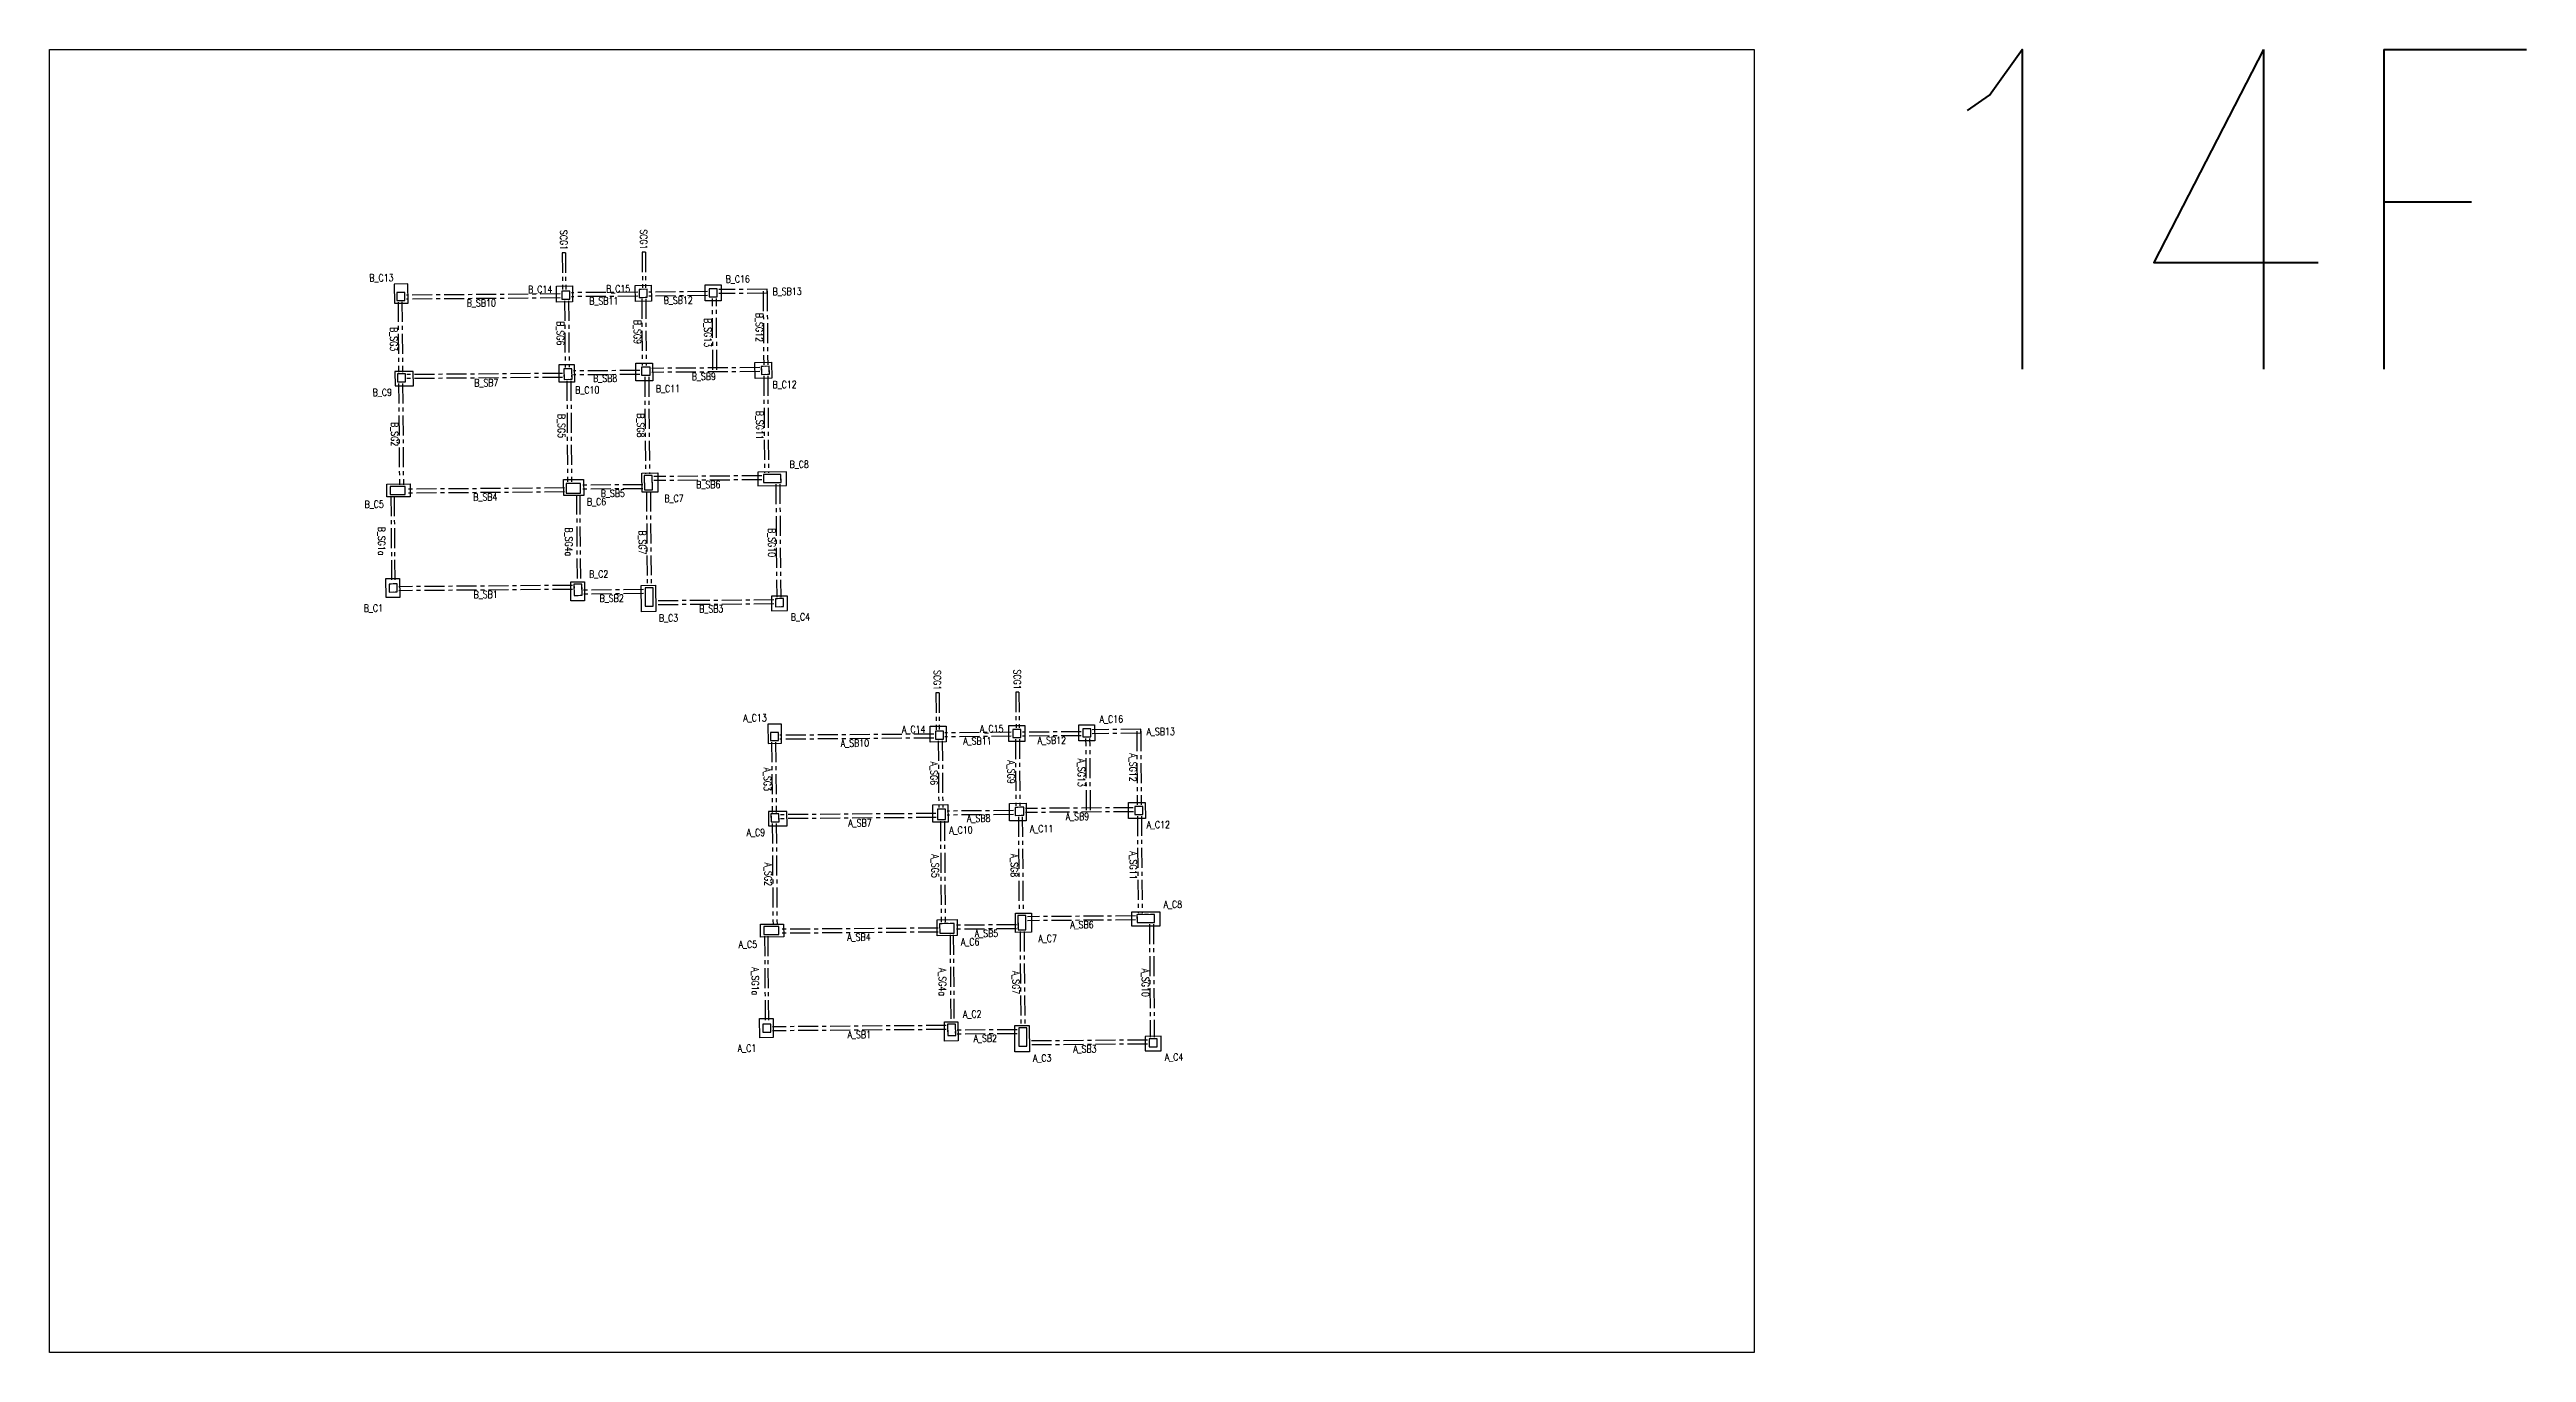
# Model space of a CAD drawing. Header units: millimetres. Extents: x 39613 to 69886, y 27475 to 191272.
# Drawn here: x 50002 to 65498, y 146495 to 154650 of the extents above; entities that cross this region are included whole.
import ezdxf
from ezdxf.enums import TextEntityAlignment as Align

# ---------------------------------------------------------------- set-up
doc = ezdxf.new("R2010")
doc.units = ezdxf.units.MM
doc.header["$LTSCALE"] = 100
doc.header["$MEASUREMENT"] = 0
doc.linetypes.add('CENTER', pattern=[2, 1.25, -0.25, 0.25, -0.25])
doc.linetypes.add('HIDDEN', pattern=[0.375, 0.25, -0.125])
for name, color, linetype in [('TC-COLUMN', 1, 'Continuous'), ('TC-TB', 2, 'Continuous'), ('TC-TC', 4, 'Continuous'), ('TC-虛鋼柱', 4, 'HIDDEN'), ('TC-鋼柱', 11, 'Continuous'), ('TC-鋼粱', 183, 'CENTER')]:
    doc.layers.add(name, color=color, linetype=linetype)
doc.styles.get("Standard").update_dxf_attribs({"font": 'txt.shx', "width": 0.8, "bigfont": 'ae.shx'})

msp = doc.modelspace()

# ---------------------------------------------------------------- linework, layer by layer
at = {"layer": 'Defpoints'}
msp.add_lwpolyline([(60666.19, 154650.34), (60666.19, 146494.97), (50001.56, 146494.97), (50001.56, 154650.34)], close=True, dxfattribs=at)
at = {"layer": 'TC-COLUMN'}
for points in [[(52244.19, 153062.87), (52243.27, 153182.87), (52158.27, 153182.22), (52159.19, 153062.22)], [(53273.23, 153170.78), (53274, 153070.78), (53174, 153070.01), (53173.23, 153170.01)], [(53665.78, 153173.79), (53765.77, 153174.56), (53766.54, 153074.56), (53666.54, 153073.8)], [(54102.65, 153177.15), (54202.65, 153177.92), (54203.42, 153077.92), (54103.42, 153077.15)], [(53285.41, 152568.85), (53190.41, 152568.12), (53189.57, 152678.12), (53284.57, 152678.85)], [(53775.19, 152577.12), (53670.19, 152576.31), (53669.35, 152686.31), (53774.35, 152687.11)], [(54414.36, 152691.81), (54519.35, 152692.61), (54520.12, 152592.62), (54415.12, 152591.81)], [(52163.17, 152545.05), (52278.16, 152545.93), (52277.47, 152635.93), (52162.47, 152635.05)], [(52111.78, 151929.82), (52256.78, 151930.93), (52257.39, 151850.94), (52112.4, 151849.82)], [(53217.6, 151958.31), (53342.59, 151959.27), (53343.36, 151859.28), (53218.37, 151858.32)], [(53807.3, 151999.84), (53808.22, 151879.85), (53708.22, 151879.08), (53707.3, 151999.08)], [(54432.28, 152004.63), (54432.93, 151919.64), (54612.92, 151921.03), (54612.27, 152006.02)], [(52192.23, 151220.36), (52107.24, 151219.7), (52106.32, 151339.7), (52191.31, 151340.35)], [(53348.43, 151199.3), (53263.43, 151198.64), (53262.51, 151318.64), (53347.51, 151319.29)], [(53702.83, 151296.22), (53792.83, 151296.91), (53794.1, 151131.91), (53704.1, 151131.22)], [(54618.93, 151138.55), (54618.24, 151228.55), (54518.25, 151227.78), (54518.94, 151137.78)], [(54581.62, 150308.24), (54580.7, 150428.24), (54495.7, 150427.59), (54496.62, 150307.59)], [(55610.66, 150416.15), (55611.43, 150316.15), (55511.43, 150315.38), (55510.66, 150415.38)], [(56003.21, 150419.16), (56103.2, 150419.93), (56103.97, 150319.93), (56003.97, 150319.17)], [(56440.08, 150422.52), (56540.08, 150423.29), (56540.85, 150323.29), (56440.85, 150322.52)], [(54500.6, 149790.42), (54615.59, 149791.3), (54614.9, 149881.3), (54499.91, 149880.41)], [(55622.84, 149814.22), (55527.84, 149813.49), (55527, 149923.49), (55622, 149924.22)], [(56112.62, 149822.49), (56007.62, 149821.68), (56006.78, 149931.68), (56111.78, 149932.48)], [(56751.79, 149937.18), (56856.78, 149937.98), (56857.55, 149837.99), (56752.56, 149837.18)], [(56144.73, 149245.21), (56145.65, 149125.22), (56045.65, 149124.45), (56044.73, 149244.45)], [(56769.71, 149250), (56770.36, 149165.01), (56950.35, 149166.4), (56949.7, 149251.39)], [(54449.21, 149175.19), (54594.21, 149176.3), (54594.82, 149096.31), (54449.83, 149095.19)], [(55555.03, 149203.68), (55680.02, 149204.64), (55680.79, 149104.65), (55555.8, 149103.69)], [(54529.67, 148465.73), (54444.67, 148465.07), (54443.75, 148585.07), (54528.74, 148585.72)], [(55685.86, 148444.67), (55600.86, 148444.01), (55599.94, 148564.01), (55684.94, 148564.66)], [(56040.26, 148541.59), (56130.26, 148542.28), (56131.53, 148377.28), (56041.53, 148376.59)], [(56956.36, 148383.92), (56955.67, 148473.92), (56855.68, 148473.15), (56856.37, 148383.15)]]:
    msp.add_lwpolyline(points, close=True, dxfattribs=at)
at = {"layer": 'TC-虛鋼柱'}
for points in [[(52174.06, 153079.83), (52224.06, 153080.22), (52223.67, 153130.22), (52173.68, 153129.83)], [(53206.36, 153087.76), (53256.36, 153088.15), (53255.98, 153138.14), (53205.98, 153137.76)], [(53691.35, 153098.99), (53741.35, 153099.37), (53740.97, 153149.37), (53690.97, 153148.99)], [(54128.23, 153102.34), (54178.23, 153102.73), (54177.84, 153152.72), (54127.85, 153152.34)], [(53220.28, 152585.85), (53270.28, 152586.24), (53269.78, 152651.24), (53219.78, 152650.85)], [(53704.92, 152611.58), (53759.92, 152612), (53759.54, 152662), (53704.54, 152661.58)], [(54454.93, 152617.12), (54504.93, 152617.5), (54504.55, 152667.5), (54454.55, 152667.11)], [(52177.97, 152570.16), (52227.97, 152570.55), (52227.59, 152620.54), (52177.59, 152620.16)], [(52132.28, 151864.98), (52227.28, 151865.71), (52226.9, 151915.71), (52131.9, 151914.98)], [(53233.25, 151873.43), (53323.25, 151874.12), (53322.79, 151934.12), (53232.79, 151933.43)], [(53723.1, 151894.2), (53773.1, 151894.58), (53772.41, 151984.58), (53722.41, 151984.19)], [(54577.77, 151940.75), (54577.39, 151990.75), (54467.39, 151989.9), (54467.78, 151939.9)], [(52126.97, 151254.86), (52176.97, 151255.24), (52176.58, 151305.24), (52126.58, 151304.85)], [(53283.16, 151233.8), (53333.16, 151234.18), (53332.62, 151304.18), (53282.63, 151303.79)], [(53728.83, 151166.4), (53778.83, 151166.79), (53777.95, 151281.78), (53727.95, 151281.4)], [(54543.74, 151162.98), (54593.74, 151163.36), (54593.36, 151213.36), (54543.36, 151212.97)], [(54511.49, 150325.2), (54561.49, 150325.59), (54561.1, 150375.59), (54511.11, 150375.2)], [(55543.79, 150333.13), (55593.79, 150333.52), (55593.41, 150383.51), (55543.41, 150383.13)], [(56028.78, 150344.36), (56078.78, 150344.74), (56078.4, 150394.74), (56028.4, 150394.36)], [(56465.66, 150347.71), (56515.66, 150348.1), (56515.27, 150398.09), (56465.28, 150397.71)], [(54515.4, 149815.53), (54565.4, 149815.92), (54565.02, 149865.91), (54515.02, 149865.53)], [(55557.71, 149831.22), (55607.71, 149831.61), (55607.21, 149896.61), (55557.21, 149896.22)], [(56042.35, 149856.95), (56097.35, 149857.37), (56096.97, 149907.37), (56041.97, 149906.95)], [(56792.36, 149862.49), (56842.36, 149862.87), (56841.98, 149912.87), (56791.98, 149912.48)], [(56060.54, 149139.56), (56110.53, 149139.95), (56109.84, 149229.95), (56059.84, 149229.56)], [(56915.2, 149186.12), (56914.82, 149236.12), (56804.82, 149235.27), (56805.21, 149185.27)], [(54469.71, 149110.35), (54564.71, 149111.08), (54564.33, 149161.07), (54469.33, 149160.35)], [(55570.68, 149118.8), (55660.68, 149119.49), (55660.22, 149179.49), (55570.22, 149178.8)], [(54464.4, 148500.23), (54514.4, 148500.61), (54514.01, 148550.61), (54464.01, 148550.22)], [(55620.59, 148479.17), (55670.59, 148479.55), (55670.05, 148549.55), (55620.06, 148549.16)], [(56066.26, 148411.77), (56116.26, 148412.16), (56115.38, 148527.15), (56065.38, 148526.77)], [(56881.17, 148408.35), (56931.17, 148408.73), (56930.79, 148458.73), (56880.79, 148458.34)]]:
    msp.add_lwpolyline(points, close=True, dxfattribs=at)
at = {"layer": 'TC-鋼柱'}
for points in [[(52174.06, 153079.83), (52224.06, 153080.22), (52223.67, 153130.22), (52173.68, 153129.83)], [(53206.36, 153087.76), (53256.36, 153088.15), (53255.98, 153138.14), (53205.98, 153137.76)], [(53691.35, 153098.99), (53741.35, 153099.37), (53740.97, 153149.37), (53690.97, 153148.99)], [(54128.23, 153102.34), (54178.23, 153102.73), (54177.84, 153152.72), (54127.85, 153152.34)], [(53220.28, 152585.85), (53270.28, 152586.24), (53269.78, 152651.24), (53219.78, 152650.85)], [(53704.92, 152611.58), (53759.92, 152612), (53759.54, 152662), (53704.54, 152661.58)], [(54454.93, 152617.12), (54504.93, 152617.5), (54504.55, 152667.5), (54454.55, 152667.11)], [(52177.97, 152570.16), (52227.97, 152570.55), (52227.59, 152620.54), (52177.59, 152620.16)], [(52132.28, 151864.98), (52227.28, 151865.71), (52226.9, 151915.71), (52131.9, 151914.98)], [(53233.25, 151873.43), (53323.25, 151874.12), (53322.79, 151934.12), (53232.79, 151933.43)], [(53723.1, 151894.2), (53773.1, 151894.58), (53772.41, 151984.58), (53722.41, 151984.19)], [(54577.77, 151940.75), (54577.39, 151990.75), (54467.39, 151989.9), (54467.78, 151939.9)], [(52126.97, 151254.86), (52176.97, 151255.24), (52176.58, 151305.24), (52126.58, 151304.85)], [(53283.16, 151233.8), (53333.16, 151234.18), (53332.62, 151304.18), (53282.63, 151303.79)], [(53728.83, 151166.4), (53778.83, 151166.79), (53777.95, 151281.78), (53727.95, 151281.4)], [(54543.74, 151162.98), (54593.74, 151163.36), (54593.36, 151213.36), (54543.36, 151212.97)], [(54511.49, 150325.2), (54561.49, 150325.59), (54561.1, 150375.59), (54511.11, 150375.2)], [(55543.79, 150333.13), (55593.79, 150333.52), (55593.41, 150383.51), (55543.41, 150383.13)], [(56028.78, 150344.36), (56078.78, 150344.74), (56078.4, 150394.74), (56028.4, 150394.36)], [(56465.66, 150347.71), (56515.66, 150348.1), (56515.27, 150398.09), (56465.28, 150397.71)], [(54515.4, 149815.53), (54565.4, 149815.92), (54565.02, 149865.91), (54515.02, 149865.53)], [(55557.71, 149831.22), (55607.71, 149831.61), (55607.21, 149896.61), (55557.21, 149896.22)], [(56042.35, 149856.95), (56097.35, 149857.37), (56096.97, 149907.37), (56041.97, 149906.95)], [(56792.36, 149862.49), (56842.36, 149862.87), (56841.98, 149912.87), (56791.98, 149912.48)], [(56060.54, 149139.56), (56110.53, 149139.95), (56109.84, 149229.95), (56059.84, 149229.56)], [(56915.2, 149186.12), (56914.82, 149236.12), (56804.82, 149235.27), (56805.21, 149185.27)], [(54469.71, 149110.35), (54564.71, 149111.08), (54564.33, 149161.07), (54469.33, 149160.35)], [(55570.68, 149118.8), (55660.68, 149119.49), (55660.22, 149179.49), (55570.22, 149178.8)], [(54464.4, 148500.23), (54514.4, 148500.61), (54514.01, 148550.61), (54464.01, 148550.22)], [(55620.59, 148479.17), (55670.59, 148479.55), (55670.05, 148549.55), (55620.06, 148549.16)], [(56066.26, 148411.77), (56116.26, 148412.16), (56115.38, 148527.15), (56065.38, 148526.77)], [(56881.17, 148408.35), (56931.17, 148408.73), (56930.79, 148458.73), (56880.79, 148458.34)]]:
    msp.add_lwpolyline(points, close=True, dxfattribs=at)
at = {"layer": 'TC-鋼粱'}
for p, q in [((53229.13, 153377.96), (53209.14, 153377.81)), ((53209.14, 153377.81), (53210.9, 153147.8)), ((53229.13, 153377.96), (53230.9, 153147.95)), ((53729.18, 153381.8), (53709.18, 153381.65)), ((53709.18, 153381.65), (53710.89, 153159.14)), ((53729.18, 153381.8), (53730.89, 153159.29)), ((53196.11, 153120.18), (52233.81, 153112.79)), ((53681.1, 153131.41), (53266.05, 153128.22)), ((53681.29, 153106.41), (53266.25, 153103.22)), ((54117.98, 153134.76), (53751.1, 153131.95)), ((54118.17, 153109.76), (53751.29, 153106.95)), ((54490.84, 153150.13), (54187.88, 153147.8)), ((54491.03, 153125.13), (54188.07, 153122.8)), ((54465.94, 153137.44), (54469.47, 152677.23)), ((54491.03, 153125.13), (54490.84, 153150.13)), ((54490.94, 153137.63), (54494.47, 152677.42)), ((52181.64, 153069.89), (52185.01, 152630.22)), ((52206.64, 153070.08), (52210.01, 152630.41)), ((53196.31, 153095.18), (52234, 153087.79)), ((53223.91, 153077.9), (53227.12, 152660.91)), ((53248.91, 153078.09), (53252.12, 152661.1)), ((53706.43, 153089.1), (53709.63, 152671.61)), ((53731.43, 153089.29), (53734.63, 152671.81)), ((54151.74, 152644.79), (54148.31, 153092.5)), ((54176.74, 152644.98), (54173.31, 153092.69)), ((53694.69, 152641.5), (53279.88, 152638.31)), ((54444.61, 152659.54), (53769.6, 152654.35)), ((52185.55, 152560.22), (52190.43, 151925.43)), ((52210.55, 152560.41), (52215.42, 151925.62)), ((53209.99, 152623.09), (52237.63, 152615.62)), ((53210.18, 152598.09), (52237.82, 152590.62)), ((53237.85, 152575.99), (53242.71, 151943.51)), ((53262.85, 152576.18), (53267.71, 151943.7)), ((53694.89, 152616.5), (53280.07, 152613.31)), ((53725.17, 152601.73), (53729.84, 151994.25)), ((53750.17, 152601.92), (53754.84, 151994.44)), ((54444.8, 152634.54), (53769.79, 152629.35)), ((54470.01, 152607.23), (54474.67, 151999.96)), ((54495.01, 152607.42), (54499.67, 152000.15)), ((53223, 151905.85), (52237.03, 151898.28)), ((53223.19, 151880.86), (52237.22, 151873.28)), ((53298.32, 151863.93), (53302.55, 151313.95)), ((53318.32, 151864.09), (53322.55, 151314.1)), ((53712.86, 151926.62), (53332.87, 151923.7)), ((53713.05, 151901.62), (53333.06, 151898.7)), ((53735.82, 151884.16), (53740.37, 151291.49)), ((53760.82, 151884.35), (53765.37, 151291.69)), ((54457.45, 151982.33), (53782.47, 151977.14)), ((54457.64, 151957.33), (53782.66, 151952.14)), ((54545.35, 151930.5), (54550.78, 151223.03)), ((54570.35, 151930.69), (54575.78, 151223.22)), ((52137.36, 151855.02), (52141.51, 151314.97)), ((52157.36, 151855.17), (52161.51, 151315.12)), ((53272.68, 151296.22), (52186.72, 151287.88)), ((53272.88, 151271.22), (52186.91, 151262.88)), ((53718.04, 151269.64), (53342.91, 151266.76)), ((53718.23, 151244.64), (53343.1, 151241.76)), ((54533.42, 151205.09), (53788.58, 151199.37)), ((54533.61, 151180.09), (53788.77, 151174.37)), ((56066.61, 150627.17), (56046.61, 150627.02)), ((56046.61, 150627.02), (56048.32, 150404.51)), ((56066.61, 150627.17), (56068.32, 150404.66)), ((55566.57, 150623.33), (55546.57, 150623.18)), ((55546.57, 150623.18), (55548.33, 150393.17)), ((55566.57, 150623.33), (55568.33, 150393.32)), ((54519.07, 150315.26), (54522.44, 149875.59)), ((54544.07, 150315.45), (54547.44, 149875.78)), ((55533.54, 150365.55), (54571.24, 150358.16)), ((55533.74, 150340.55), (54571.43, 150333.16)), ((55561.34, 150323.27), (55564.55, 149906.28)), ((55586.34, 150323.46), (55589.55, 149906.47)), ((56018.53, 150376.78), (55603.48, 150373.59)), ((56018.72, 150351.78), (55603.68, 150348.59)), ((56043.86, 150334.47), (56047.06, 149916.98)), ((56068.86, 150334.66), (56072.06, 149917.18)), ((56455.41, 150380.13), (56088.53, 150377.32)), ((56455.6, 150355.13), (56088.72, 150352.32)), ((56489.17, 149890.16), (56485.74, 150337.87)), ((56514.17, 149890.35), (56510.74, 150338.06)), ((56828.27, 150395.5), (56525.31, 150393.17)), ((56828.46, 150370.5), (56525.5, 150368.17)), ((56803.37, 150382.81), (56806.9, 149922.6)), ((56828.46, 150370.5), (56828.27, 150395.5)), ((56828.37, 150383), (56831.9, 149922.79)), ((55547.42, 149868.46), (54575.06, 149860.99)), ((56032.12, 149886.87), (55617.31, 149883.68)), ((56032.32, 149861.87), (55617.5, 149858.68)), ((56782.04, 149904.91), (56107.03, 149899.72)), ((56782.23, 149879.91), (56107.22, 149874.72)), ((56807.44, 149852.6), (56812.1, 149245.33)), ((56832.44, 149852.79), (56837.1, 149245.52)), ((54522.98, 149805.59), (54527.86, 149170.8)), ((54547.98, 149805.78), (54552.85, 149170.99)), ((55547.61, 149843.46), (54575.25, 149835.99)), ((55575.28, 149821.36), (55580.14, 149188.88)), ((55600.28, 149821.55), (55605.14, 149189.07)), ((56062.6, 149847.1), (56067.27, 149239.62)), ((56087.6, 149847.29), (56092.27, 149239.81)), ((54474.79, 149100.39), (54478.94, 148560.34)), ((54494.79, 149100.54), (54498.94, 148560.49)), ((55560.43, 149151.22), (54574.46, 149143.65)), ((55560.62, 149126.23), (54574.65, 149118.65)), ((55635.76, 149109.3), (55639.98, 148559.32)), ((55655.75, 149109.46), (55659.98, 148559.47)), ((56050.29, 149171.99), (55670.3, 149169.07)), ((56050.48, 149146.99), (55670.49, 149144.07)), ((56073.25, 149129.53), (56077.8, 148536.86)), ((56098.25, 149129.72), (56102.8, 148537.06)), ((56794.88, 149227.7), (56119.9, 149222.51)), ((56795.07, 149202.7), (56120.09, 149197.51)), ((56882.78, 149175.87), (56888.21, 148468.4)), ((56907.78, 149176.06), (56913.21, 148468.59)), ((55610.11, 148541.59), (54524.15, 148533.25)), ((55610.31, 148516.59), (54524.34, 148508.25)), ((56055.47, 148515.01), (55680.34, 148512.13)), ((56055.66, 148490.01), (55680.53, 148487.13)), ((56870.85, 148450.46), (56126.01, 148444.74)), ((56871.04, 148425.46), (56126.2, 148419.74))]:
    msp.add_line(p, q, dxfattribs=at)

# ---------------------------------------------------------------- texts
at = {"layer": 'Defpoints', "color": 2, "width": 0.8}
msp.add_text('14F', height=2000, rotation=360, dxfattribs=at).set_placement((61589.25, 154650.34), align=Align.TOP_LEFT)
at = {"layer": 'TC-TB', "width": 0.8}
for s, rotation, p in [('SCG1', 270.440027, (53218.52, 153457.88)), ('SCG1', 270.440027, (53718.57, 153461.72)), ('B_SB12', 0.440027, (53934.94, 153080.86)), ('B_SB13', 0.440027, (54615.98, 153136.09)), ('B_SB10', 0.440027, (52702.86, 153063.89)), ('B_SB11', 0.440027, (53468.98, 153077.28)), ('B_SG9', 270, (53680.39, 152882.65)), ('B_SG13', 270, (54119.95, 152878.41)), ('B_SG12', 270, (54442.67, 152910.99)), ('B_SG3', 270, (52155.92, 152837.34)), ('B_SG6', 270, (53197.98, 152874.19)), ('B_SB7', 0.440027, (52734.23, 152564.43)), ('B_SB8', 0.440027, (53477.65, 152592.47)), ('B_SB9', 0.440027, (54095, 152604.35)), ('B_SG5', 270, (53205.02, 152293.98)), ('B_SG8', 270, (53700, 152297.78)), ('B_SG11', 270, (54444.88, 152298.38)), ('B_SG2', 270, (52160.49, 152242.61)), ('B_SB4', 0.440027, (52727.92, 151849.55)), ('B_SB5', 0.440027, (53525.76, 151872.68)), ('B_SB6', 0.440027, (54122.86, 151927.25)), ('B_SG1a', 270, (52079.52, 151573.28)), ('B_SG4a', 270, (53250.59, 151568.56)), ('B_SG7', 270, (53710.77, 151565.12)), ('B_SG10', 270, (54520.66, 151564.05)), ('B_SB1', 0.440027, (52730.11, 151239.55)), ('B_SB2', 0.440027, (53518.38, 151215.6)), ('B_SB3', 0.440027, (54141.4, 151149.58)), ('SCG1', 270.440027, (55555.95, 150703.25)), ('SCG1', 270.440027, (56056, 150707.09)), ('A_SB10', 0.440027, (55040.29, 150309.26)), ('A_SB11', 0.440027, (55806.41, 150322.65)), ('A_SB12', 0.440027, (56272.37, 150326.23)), ('A_SB13', 0.440027, (56953.41, 150381.46)), ('A_SG6', 270, (55535.41, 150119.56)), ('A_SG9', 270, (56017.82, 150128.02)), ('A_SG13', 270, (56457.38, 150123.78)), ('A_SG12', 270, (56780.1, 150156.36)), ('A_SG3', 270, (54493.35, 150082.71)), ('A_SB8', 0.440027, (55815.08, 149837.84)), ('A_SB9', 0.440027, (56432.43, 149849.72)), ('A_SB7', 0.440027, (55071.66, 149809.8)), ('A_SG2', 270, (54497.92, 149487.98)), ('A_SG5', 270, (55542.45, 149539.35)), ('A_SG8', 270, (56037.44, 149543.15)), ('A_SG11', 270, (56782.31, 149543.75)), ('A_SB4', 0.440027, (55065.35, 149094.92)), ('A_SB5', 0.440027, (55863.19, 149118.05)), ('A_SB6', 0.440027, (56460.29, 149172.62)), ('A_SG1a', 270, (54416.95, 148818.65)), ('A_SG4a', 270, (55588.02, 148813.93)), ('A_SG7', 270, (56048.2, 148810.49)), ('A_SG10', 270, (56858.09, 148809.42)), ('A_SB1', 0.440027, (55067.54, 148484.92)), ('A_SB2', 0.440027, (55855.81, 148460.97)), ('A_SB3', 0.440027, (56478.83, 148394.95))]:
    msp.add_text(s, height=45, rotation=rotation, dxfattribs=at).set_placement(p, align=Align.MIDDLE_CENTER)
at = {"layer": 'TC-TC', "width": 0.8}
for s, p in [('B_C13', (52077.97, 153221.6)), ('B_C14', (53070.89, 153149.22)), ('B_C15', (53558.93, 153152.97)), ('B_C16', (54307.38, 153213.72)), ('B_C9', (52083.48, 152504.43)), ('B_C10', (53365.79, 152519.47)), ('B_C11', (53870.57, 152527.85)), ('B_C12', (54600.43, 152553.23)), ('B_C8', (54691.9, 152054.14)), ('B_C7', (53908.52, 151840.62)), ('B_C5', (52032.75, 151804.21)), ('B_C6', (53423.67, 151819.89)), ('B_C2', (53437.14, 151367.47)), ('B_C1', (52027.74, 151154.09)), ('B_C3', (53874.4, 151092.53)), ('B_C4', (54699.24, 151098.86)), ('A_C13', (54415.4, 150466.97)), ('A_C16', (56644.81, 150459.09)), ('A_C14', (55408.32, 150394.59)), ('A_C15', (55896.36, 150398.34)), ('A_C9', (54420.91, 149749.8)), ('A_C10', (55703.22, 149764.84)), ('A_C11', (56208, 149773.22)), ('A_C12', (56937.86, 149798.6)), ('A_C8', (57029.33, 149299.51)), ('A_C6', (55761.1, 149065.26)), ('A_C7', (56245.95, 149085.99)), ('A_C5', (54370.18, 149049.58)), ('A_C2', (55774.57, 148612.84)), ('A_C1', (54365.17, 148399.46)), ('A_C3', (56211.83, 148337.9)), ('A_C4', (57036.67, 148344.23))]:
    msp.add_text(s, height=45, rotation=0.440027, dxfattribs=at).set_placement(p, align=Align.MIDDLE_CENTER)

doc.saveas('drawing.dxf')
